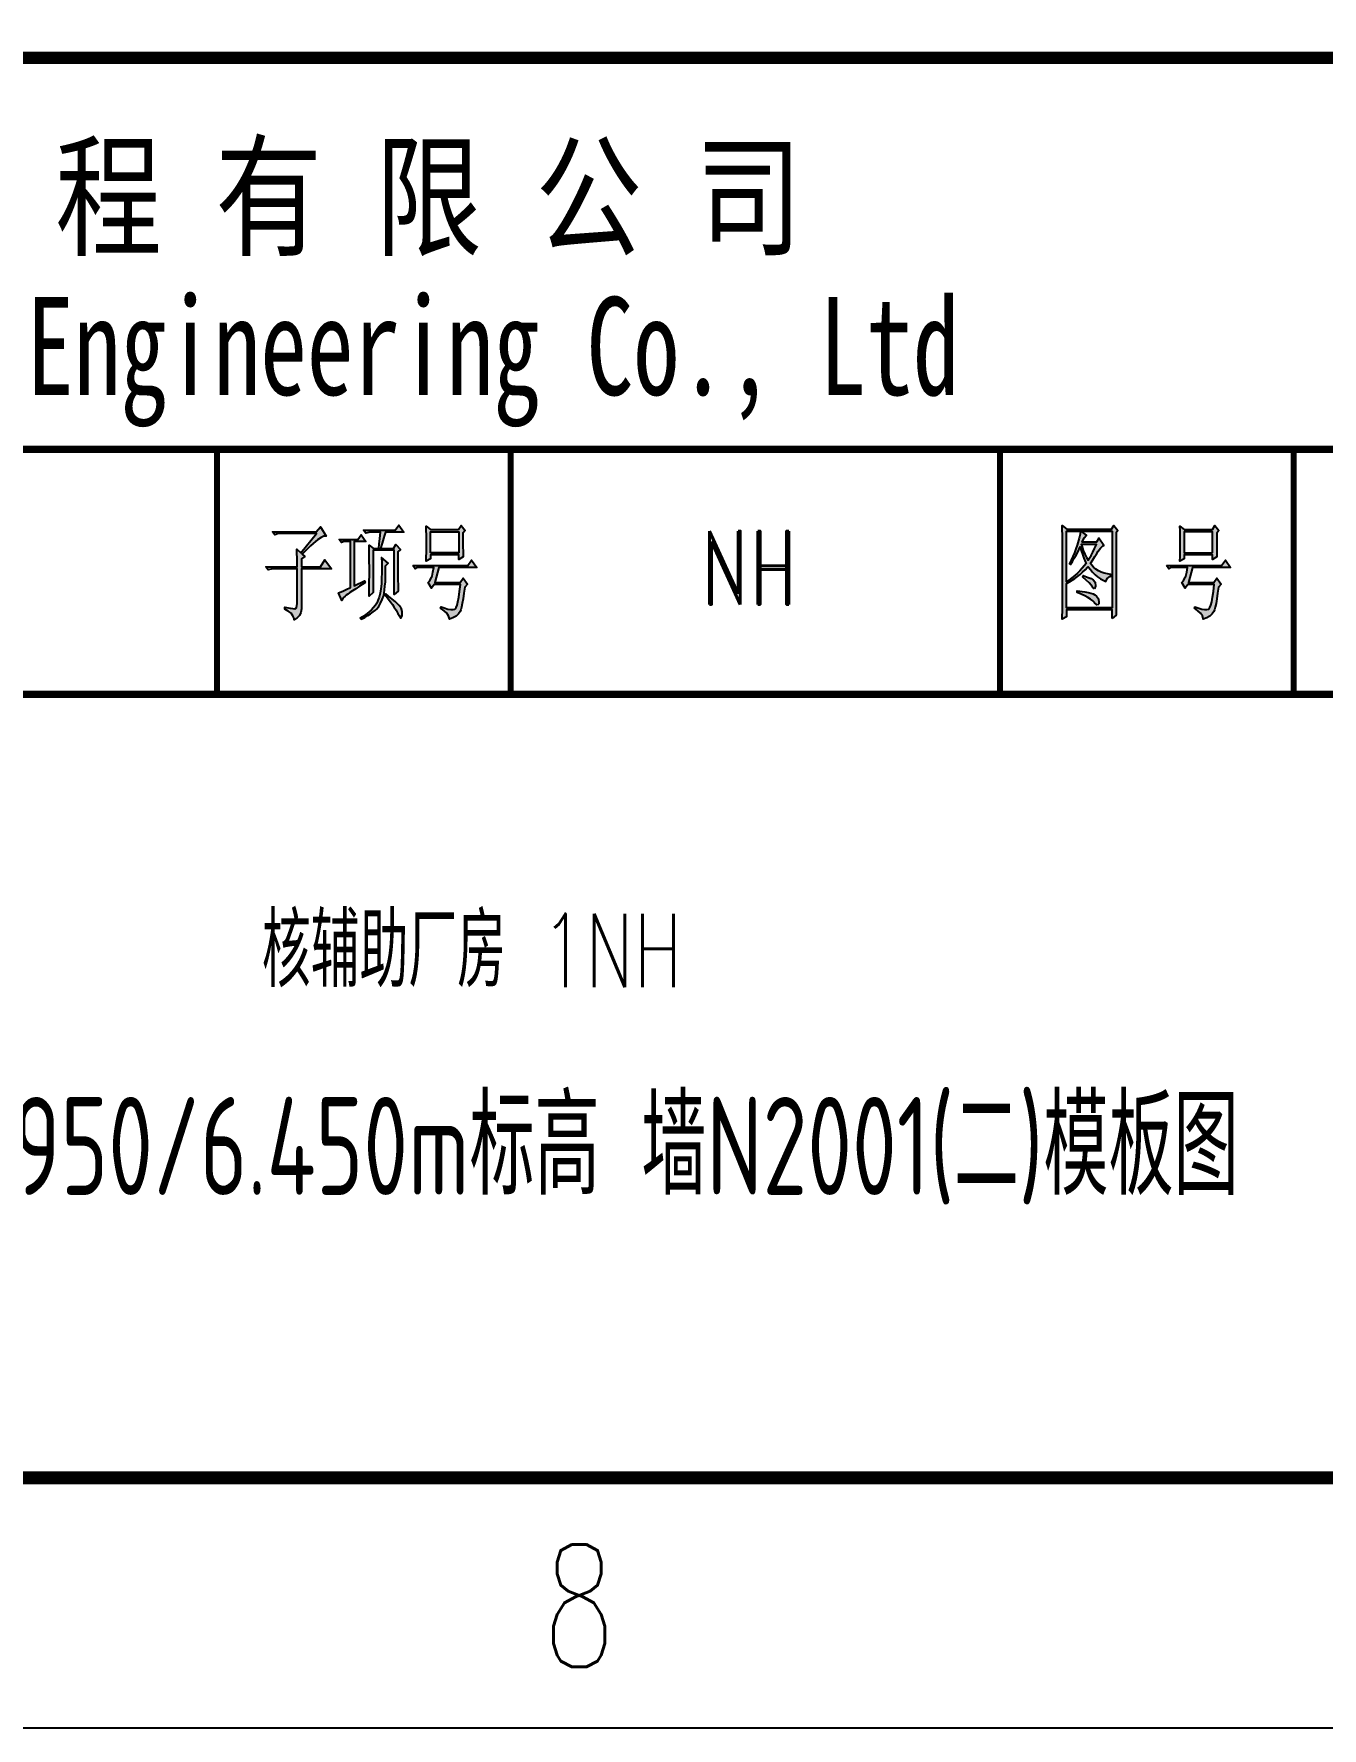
# Model space of a CAD drawing. Extents: x -383207 to 558143, y -95136 to 11777.
# Drawn here: x 324134 to 325450, y -93974 to -92243 of the extents above; entities that cross this region are included whole.
import ezdxf

# ---------------------------------------------------------------- set-up
doc = ezdxf.new("R2010")
doc.units = 0
doc.linetypes.add('CONTINOUS', pattern=[0])
doc.layers.get('0').update_dxf_attribs({"linetype": 'CONTINUOUS'})
for name, color, linetype in [('1', 7, 'CONTINUOUS'), ('B版云线202106', 2, 'CONTINUOUS'), ('TK', 4, 'CONTINUOUS'), ('图框', 4, 'CONTINOUS')]:
    doc.layers.add(name, color=color, linetype=linetype)
doc.styles.add('HZ', font='TXT.shx', dxfattribs={"width": 0.7, "bigfont": 'hz.shx'})
doc.styles.add('RH', font='romans.shx', dxfattribs={"width": 0.7, "bigfont": 'hz.shx'})
doc.styles.add('romand', font='romand.shx', dxfattribs={"width": 0.7, "height": 200, "bigfont": 'OCHINESE.shx'})
doc.styles.add('TSSD_Dimension', font='Tssdeng.shx', dxfattribs={"width": 0.7, "bigfont": 'tssdchn.shx'})
doc.styles.add('宋体', font='', dxfattribs={"width": 0.7})
doc.styles.get('宋体').set_extended_font_data('SimSun')

# ---------------------------------------------------------------- blocks, each defined once
blk = doc.blocks.new('tk2')
blk.add_lwpolyline([(90149.9, -526033.4), (118997.9, -526033.4), (118997.9, -546558.4), (90149.9, -546558.4)], close=True)
at = {"color": 4, "flags": 128}
blk.add_lwpolyline([(119249.9, -546808.4), (89524.9, -546808.4)], dxfattribs=at)
at = {"color": 0, "style": 'HZ', "width": 0.7}
blk.add_text('8', height=125, dxfattribs=at).set_placement((117180.3, -546745.9))

msp = doc.modelspace()

# ---------------------------------------------------------------- hatches: boundary and pattern name
at = {"layer": '1'}
h = msp.add_hatch(color=2, dxfattribs=at)
h.paths.add_polyline_path([(324407.8, -92830.1), (324407.8, -92789.1), (324438.4, -92789.1), (324431.6, -92779.9), (324427, -92787.1), (324407.8, -92787.1), (324407.8, -92779.1), (324411, -92776.6), (324408.4, -92774.1), (324411.4, -92771.1), (324414.3, -92768.3), (324417, -92765.7), (324419.5, -92763.5), (324421.9, -92761.4), (324424, -92759.6), (324427.7, -92757.1), (324430.6, -92755.9), (324432.8, -92755.8), (324427, -92746.2), (324422.8, -92751.3), (324378, -92751.3), (324380.4, -92754.6), (324383.2, -92753.6), (324386.2, -92753.3), (324423.2, -92753.3), (324407.2, -92772.8), (324403, -92769.2), (324403.4, -92782.3), (324403.4, -92787.1), (324371.2, -92787.1), (324373.6, -92790.4), (324376.6, -92789.4), (324379.4, -92789.1), (324403.4, -92789.1), (324403.4, -92824.5), (324402.7, -92828.9), (324401, -92830), (324399, -92829.8), (324396.1, -92829.4), (324392.3, -92828.7), (324390.6, -92828.3), (324390.6, -92830.3), (324394.2, -92832.4), (324397.1, -92834.6), (324399, -92837.2), (324400.1, -92840), (324400.2, -92841.3), (324403.4, -92839.4), (324405.7, -92836.9), (324407.2, -92833.8)])
h.paths.add_polyline_path([(324480.9, -92770.3), (324502.4, -92770.3), (324502.4, -92815.4), (324506.5, -92812.1), (324506.4, -92807.5), (324506.2, -92798.7), (324506.2, -92772), (324508.9, -92769.5), (324504.2, -92764.2), (324501.6, -92768.3), (324488.4, -92768.3), (324490.1, -92762.9), (324491.5, -92758.4), (324492.7, -92754.7), (324493.6, -92751.8), (324493.7, -92751.6), (324512.4, -92751.6), (324507.1, -92744.5), (324503.3, -92749.6), (324471.2, -92749.6), (324473.6, -92752.9), (324476.5, -92752), (324479.4, -92751.6), (324488.4, -92751.6), (324488.2, -92754.7), (324487.8, -92758.7), (324487.2, -92763.7), (324486.7, -92768.3), (324481.2, -92768.3), (324476.8, -92765), (324476.9, -92769.2), (324477, -92773.4), (324477, -92782.3), (324477.1, -92786.9), (324477.1, -92796.5), (324477, -92801.4), (324477, -92805.9), (324476.9, -92810.2), (324476.9, -92814.2), (324476.8, -92817.1), (324480.9, -92813.3)])
h.paths.add_polyline_path([(324467.1, -92807), (324471.4, -92804.1), (324472.7, -92803.3), (324472.2, -92801.6), (324461.6, -92806.6), (324461.6, -92761.2), (324473.3, -92761.2), (324468.6, -92754.6), (324465.2, -92759.1), (324446.2, -92759.1), (324448.6, -92762.4), (324451.4, -92761.4), (324454.4, -92761.2), (324457.8, -92761.2), (324457.8, -92808.3), (324453.3, -92810.4), (324449.9, -92812), (324447.3, -92813), (324445.6, -92813.6), (324445.4, -92813.7), (324448.8, -92821.6), (324450.3, -92819), (324452.4, -92817.1), (324453.4, -92816.2), (324455.1, -92815), (324457.2, -92813.5), (324459.9, -92811.6), (324463.3, -92809.5)])
h.paths.add_polyline_path([(324491.7, -92816.6), (324492.2, -92814), (324492.7, -92810.7), (324493, -92806.9), (324493.4, -92802.4), (324493.5, -92797.4), (324493.6, -92791.9), (324493.7, -92786.2), (324496.3, -92783.3), (324489.6, -92777.8), (324489.7, -92782.6), (324489.7, -92791.6), (324489.5, -92800.3), (324489.3, -92804.5), (324488.9, -92809.6), (324488, -92814.1), (324487.1, -92818.1), (324485.8, -92821.7), (324484.7, -92824.2), (324483.2, -92826.4), (324481.4, -92828.7), (324479.2, -92831.1), (324476.4, -92833.4), (324473.3, -92835.8), (324469.9, -92838.2), (324467.8, -92839.6), (324468.6, -92840.8), (324472.3, -92838.9), (324475.5, -92837), (324478.3, -92835.1), (324480.9, -92833.3), (324483.2, -92831.4), (324484.4, -92830.3), (324486.7, -92827.6), (324488.6, -92824.4), (324490.3, -92820.7)])
h.paths.add_polyline_path([(324503.3, -92822.6), (324500.4, -92820.1), (324496.7, -92817.2), (324494, -92814.9), (324493.4, -92816.2), (324496.2, -92819.9), (324498.7, -92823.1), (324500.7, -92825.8), (324502.2, -92827.9), (324504.3, -92831.3), (324506.2, -92834.7), (324507.4, -92837), (324509.3, -92839.6), (324510.6, -92837.1), (324510.7, -92832.8), (324509.4, -92829.2), (324508.9, -92828.3), (324507.6, -92826.8), (324505.8, -92824.9)])
h.paths.add_polyline_path([(324572.7, -92767), (324572.7, -92752.9), (324575, -92749.9), (324570.9, -92745), (324568.3, -92749.1), (324539.5, -92749.1), (324535.1, -92745.8), (324535.2, -92750.1), (324535.4, -92754.5), (324535.4, -92772.5), (324535.2, -92776.9), (324535.1, -92781), (324535.1, -92781.3), (324539.5, -92779.1), (324539.5, -92775), (324568.6, -92775), (324568.6, -92779.6), (324573, -92777), (324572.8, -92774.6), (324572.8, -92771.3)])
h.paths.add_polyline_path([(324539.5, -92751.3), (324568.6, -92751.3), (324568.6, -92772.8), (324539.5, -92772.8)], flags=16)
h.paths.add_polyline_path([(324547.9, -92787.9), (324586.7, -92787.9), (324581.4, -92780.4), (324577.7, -92785.8), (324521.4, -92785.8), (324523.7, -92789.1), (324526.3, -92787.9), (324542.9, -92787.9), (324542, -92792.6), (324541.1, -92796.7), (324540.6, -92797.9), (324538.7, -92801.5), (324537.1, -92803.3), (324540.6, -92809.1), (324543.3, -92805.3), (324570.1, -92805.3), (324569.3, -92812.3), (324568.4, -92818.1), (324567.6, -92822.8), (324566.7, -92826.4), (324565.7, -92828.8), (324564.8, -92830.2), (324564.5, -92830.3), (324562.8, -92830.9), (324560.3, -92830.9), (324557.3, -92830.3), (324553.5, -92829.2), (324550.3, -92827.9), (324549.9, -92829.5), (324553.5, -92832), (324556.2, -92834.6), (324558, -92837.3), (324559, -92840.2), (324559, -92840.8), (324562.5, -92839.4), (324565.1, -92837.9), (324565.7, -92837.5), (324568.1, -92835.2), (324569.7, -92832.8), (324570.5, -92831.2), (324571.2, -92828.4), (324572, -92824.8), (324572.8, -92819.9), (324573.7, -92814.1), (324574.5, -92807.8), (324577.3, -92805), (324573, -92798.7), (324569.7, -92803.3), (324543.8, -92803.3)])
h = msp.add_hatch(color=2, dxfattribs=at)
h.paths.add_polyline_path([(325239.9, -92823.5), (325239.9, -92752.4), (325241.6, -92749.9), (325237.6, -92745), (325235.2, -92748.8), (325189.5, -92748.8), (325184.8, -92745), (325185, -92749.7), (325185.1, -92754.2), (325185.1, -92832.7), (325185, -92837.1), (325184.8, -92840.8), (325189.2, -92838.3), (325189.2, -92831.2), (325235.8, -92831.2), (325235.8, -92840), (325240.2, -92836.6), (325240, -92832.5), (325240, -92828.1)])
h.paths.add_polyline_path([(325189.2, -92804.1), (325192.2, -92802.6), (325195, -92800.9), (325197.9, -92799.2), (325200.6, -92797.1), (325203.2, -92795), (325205.8, -92792.6), (325208.4, -92790.1), (325210.9, -92787.5), (325211.3, -92787.1), (325213.7, -92790), (325216, -92792.8), (325218.5, -92795.2), (325221.1, -92797.4), (325223.9, -92799.3), (325226.8, -92800.8), (325229.4, -92802), (325230.7, -92799.2), (325233.5, -92797.1), (325234.7, -92796.7), (325234.7, -92795), (325231.1, -92794.5), (325227.9, -92793.8), (325224.8, -92792.8), (325222, -92791.3), (325219.4, -92789.7), (325217, -92787.5), (325214.7, -92785.2), (325213.7, -92783.7), (325216.2, -92779.9), (325218.3, -92776.5), (325220.2, -92773.4), (325221.5, -92771.2), (325223.9, -92768), (325226.4, -92765.8), (325227.4, -92765.4), (325222.4, -92757.9), (325219.8, -92762), (325205.2, -92762), (325206.9, -92758.4), (325207.5, -92757.4), (325209.9, -92754.9), (325204.3, -92750.8), (325235.8, -92750.8), (325235.8, -92829.2), (325189.2, -92829.2)], flags=16)
h.paths.add_polyline_path([(325200.3, -92813.3), (325200.3, -92811.6), (325208.1, -92812.8), (325211.4, -92813.5), (325214.1, -92814.2), (325216.5, -92814.9), (325218.3, -92815.8), (325219.9, -92817.1), (325222, -92820), (325222.4, -92823.7), (325222.2, -92825.1), (325220.9, -92826.4), (325218.3, -92824.2), (325217.8, -92823.5), (325216.2, -92821.9), (325213.9, -92820.3), (325211.2, -92818.6), (325208.1, -92816.8), (325204.4, -92815)], flags=0)
h.paths.add_polyline_path([(325189.2, -92802.5), (325189.2, -92750.8), (325203.7, -92750.8), (325203.3, -92753.9), (325202.4, -92757.9), (325201, -92762.8), (325200.3, -92765), (325199, -92768.9), (325197.4, -92772.8), (325195.9, -92776.6), (325194.2, -92780.4), (325192.4, -92784.1), (325193.3, -92784.9), (325195.3, -92781.8), (325197.3, -92778.5), (325199.2, -92775.1), (325201.1, -92771.4), (325202.8, -92767.6), (325203.2, -92766.7), (325204.2, -92770.5), (325205.5, -92774.4), (325207, -92778.3), (325208.7, -92782.3), (325209.3, -92783.7), (325207.4, -92786.2), (325205.2, -92788.7), (325202.9, -92791.2), (325200.4, -92793.7), (325197.7, -92796.1), (325194.8, -92798.3), (325191.7, -92800.7)], flags=16)
h.paths.add_polyline_path([(325206.1, -92797.9), (325206.4, -92796.2), (325208.1, -92796.7), (325211.6, -92798), (325214.5, -92799.2), (325216.6, -92800.3), (325218.6, -92803), (325218.9, -92807), (325217.9, -92809.7), (325216, -92807.8), (325214.5, -92805.9), (325212.4, -92803.5), (325209.5, -92800.9)], flags=0)
h.paths.add_polyline_path([(325211.3, -92780.4), (325209.7, -92777.7), (325208.1, -92774.4), (325206.5, -92770.5), (325204.9, -92765.8), (325204.3, -92764.2), (325219.8, -92764.2), (325218, -92768.3), (325216.2, -92772.1), (325214.4, -92775.6), (325212.5, -92778.8)], flags=16)
h.paths.add_polyline_path([(325342.8, -92767), (325342.8, -92752.9), (325345.1, -92749.9), (325341, -92745), (325338.4, -92749.1), (325309.6, -92749.1), (325305.2, -92745.8), (325305.3, -92750.1), (325305.4, -92754.5), (325305.4, -92772.5), (325305.3, -92776.9), (325305.2, -92781), (325305.2, -92781.3), (325309.6, -92779.1), (325309.6, -92775), (325338.6, -92775), (325338.6, -92779.6), (325343, -92777), (325342.9, -92774.6), (325342.9, -92771.3)])
h.paths.add_polyline_path([(325309.6, -92751.3), (325338.6, -92751.3), (325338.6, -92772.8), (325309.6, -92772.8)], flags=16)
h.paths.add_polyline_path([(325318, -92787.9), (325356.8, -92787.9), (325351.6, -92780.4), (325347.8, -92785.8), (325291.5, -92785.8), (325293.8, -92789.1), (325296.4, -92787.9), (325313, -92787.9), (325312.1, -92792.6), (325311.1, -92796.7), (325310.7, -92797.9), (325308.8, -92801.5), (325307.2, -92803.3), (325310.7, -92809.1), (325313.4, -92805.3), (325340.2, -92805.3), (325339.4, -92812.3), (325338.5, -92818.1), (325337.7, -92822.8), (325336.8, -92826.4), (325335.8, -92828.8), (325334.8, -92830.3), (325332.8, -92830.9), (325330.3, -92830.9), (325327.4, -92830.3), (325323.6, -92829.2), (325320.4, -92827.9), (325320, -92829.5), (325323.6, -92832), (325326.3, -92834.6), (325328.1, -92837.3), (325329, -92840.2), (325329, -92840.8), (325332.6, -92839.4), (325335.2, -92837.9), (325335.8, -92837.5), (325338.2, -92835.2), (325339.8, -92832.8), (325340.5, -92831.2), (325341.3, -92828.4), (325342.1, -92824.8), (325342.9, -92819.9), (325343.7, -92814.1), (325344.6, -92807.8), (325347.4, -92805), (325343, -92798.7), (325339.8, -92803.3), (325314, -92803.3)])

# ---------------------------------------------------------------- linework, layer by layer
msp.add_lwpolyline([(296998.5, -72948.5), (326723.5, -72948.5), (326723.5, -93973.5), (296998.5, -93973.5)], close=True)
at = {"layer": '1', "color": 2}
msp.add_line((326471.5, -93717.3), (321971.3, -93717.3), dxfattribs=at)
msp.add_line((326471.5, -93717.3), (321971.3, -93717.3), dxfattribs=at)
at = {"layer": '1', "color": 2, "const_width": 12.5}
for points in [[(321971.3, -93717.3), (326471.5, -93717.3), (326471.5, -90423.1), (321971.3, -90423.1)], [(321971.3, -92267.2), (326471.5, -92267.2), (326471.5, -93717.3), (321971.3, -93717.3)]]:
    msp.add_lwpolyline(points, close=True, dxfattribs=at)
at = {"layer": '1', "color": 2}
for points, const_width in [([(321971.3, -92667.2), (326471.5, -92667.2)], 7.5), ([(324321.4, -92667.2), (324321.4, -92917.3)], 6.25), ([(324621.4, -92667.2), (324621.4, -92917.3)], 6.25), ([(325121.4, -92667.2), (325121.4, -92917.3)], 6.25), ([(325421.4, -92667.2), (325421.4, -92917.3)], 6.25), ([(323521.3, -92917.3), (326471.5, -92917.3)], 7.5)]:
    msp.add_lwpolyline(points, dxfattribs=dict(at, const_width=const_width))
for points in [[(324424, -92759.6), (324421.9, -92761.4), (324419.5, -92763.5), (324417, -92765.7), (324414.3, -92768.3), (324411.4, -92771.1), (324408.4, -92774.1), (324411, -92776.6), (324407.8, -92779.1), (324407.8, -92787.1), (324427, -92787.1), (324431.6, -92779.9), (324438.4, -92789.1), (324407.8, -92789.1), (324407.8, -92830.1), (324407.2, -92833.8), (324405.7, -92836.9), (324403.4, -92839.4), (324400.2, -92841.3), (324400.1, -92840), (324399, -92837.2), (324397.1, -92834.6), (324394.2, -92832.4), (324390.6, -92830.3), (324390.6, -92828.3), (324392.3, -92828.7), (324396.1, -92829.4), (324399, -92829.8), (324401, -92830), (324402.7, -92828.9), (324403.4, -92824.5), (324403.4, -92789.1), (324379.4, -92789.1), (324376.6, -92789.4), (324373.6, -92790.4), (324371.2, -92787.1), (324403.4, -92787.1), (324403.4, -92782.3), (324403, -92769.2), (324407.2, -92772.8), (324423.2, -92753.3), (324386.2, -92753.3), (324383.2, -92753.6), (324380.4, -92754.6), (324378, -92751.3), (324422.8, -92751.3), (324427, -92746.2), (324432.8, -92755.8), (324430.6, -92755.9), (324427.7, -92757.1)], [(324476.9, -92810.2), (324477, -92805.9), (324477, -92801.4), (324477.1, -92796.5), (324477.1, -92786.9), (324477, -92782.3), (324477, -92773.4), (324476.9, -92769.2), (324476.8, -92765), (324481.2, -92768.3), (324486.7, -92768.3), (324487.2, -92763.7), (324487.8, -92758.7), (324488.2, -92754.7), (324488.4, -92751.6), (324479.4, -92751.6), (324476.5, -92752), (324473.6, -92752.9), (324471.2, -92749.6), (324503.3, -92749.6), (324507.1, -92744.5), (324512.4, -92751.6), (324493.7, -92751.6), (324493.6, -92751.8), (324492.7, -92754.7), (324491.5, -92758.4), (324490.1, -92762.9), (324488.4, -92768.3), (324501.6, -92768.3), (324504.2, -92764.2), (324508.9, -92769.5), (324506.2, -92772), (324506.2, -92798.7), (324506.4, -92807.5), (324506.5, -92812.1), (324502.4, -92815.4), (324502.4, -92770.3), (324480.9, -92770.3), (324480.9, -92813.3), (324476.8, -92817.1), (324476.9, -92814.2)], [(324568.3, -92749.1), (324570.9, -92745), (324575, -92749.9), (324572.7, -92752.9), (324572.7, -92767), (324572.8, -92771.3), (324572.8, -92774.6), (324573, -92777), (324568.6, -92779.6), (324568.6, -92775), (324539.5, -92775), (324539.5, -92779.1), (324535.1, -92781.3), (324535.1, -92781), (324535.2, -92776.9), (324535.4, -92772.5), (324535.4, -92754.5), (324535.2, -92750.1), (324535.1, -92745.8), (324539.5, -92749.1)], [(324539.5, -92772.8), (324539.5, -92751.3), (324568.6, -92751.3), (324568.6, -92772.8)], [(325235.8, -92840), (325235.8, -92831.2), (325189.2, -92831.2), (325189.2, -92838.3), (325184.8, -92840.8), (325185, -92837.1), (325185.1, -92832.7), (325185.1, -92754.2), (325185, -92749.7), (325184.8, -92745), (325189.5, -92748.8), (325235.2, -92748.8), (325237.6, -92745), (325241.6, -92749.9), (325239.9, -92752.4), (325239.9, -92823.5), (325240, -92828.1), (325240, -92832.5), (325240.2, -92836.6)], [(325221.1, -92797.4), (325223.9, -92799.3), (325226.8, -92800.8), (325229.4, -92802), (325230.7, -92799.2), (325233.5, -92797.1), (325234.7, -92796.7), (325234.7, -92795), (325231.1, -92794.5), (325227.9, -92793.8), (325224.8, -92792.8), (325222, -92791.3), (325219.4, -92789.7), (325217, -92787.5), (325214.7, -92785.2), (325213.7, -92783.7), (325216.2, -92779.9), (325218.3, -92776.5), (325220.2, -92773.4), (325221.5, -92771.2), (325223.9, -92768), (325226.4, -92765.8), (325227.4, -92765.4), (325222.4, -92757.9), (325219.8, -92762), (325205.2, -92762), (325206.9, -92758.4), (325207.5, -92757.4), (325209.9, -92754.9), (325204.3, -92750.8), (325235.8, -92750.8), (325235.8, -92829.2), (325189.2, -92829.2), (325189.2, -92804.1), (325192.2, -92802.6), (325195, -92800.9), (325197.9, -92799.2), (325200.6, -92797.1), (325203.2, -92795), (325205.8, -92792.6), (325208.4, -92790.1), (325210.9, -92787.5), (325211.3, -92787.1), (325213.7, -92790), (325216, -92792.8), (325218.5, -92795.2)], [(325204.2, -92770.5), (325205.5, -92774.4), (325207, -92778.3), (325208.7, -92782.3), (325209.3, -92783.7), (325207.4, -92786.2), (325205.2, -92788.7), (325202.9, -92791.2), (325200.4, -92793.7), (325197.7, -92796.1), (325194.8, -92798.3), (325191.7, -92800.7), (325189.2, -92802.5), (325189.2, -92750.8), (325203.7, -92750.8), (325203.3, -92753.9), (325202.4, -92757.9), (325201, -92762.8), (325200.3, -92765), (325199, -92768.9), (325197.4, -92772.8), (325195.9, -92776.6), (325194.2, -92780.4), (325192.4, -92784.1), (325193.3, -92784.9), (325195.3, -92781.8), (325197.3, -92778.5), (325199.2, -92775.1), (325201.1, -92771.4), (325202.8, -92767.6), (325203.2, -92766.7)], [(325338.4, -92749.1), (325341, -92745), (325345.1, -92749.9), (325342.8, -92752.9), (325342.8, -92767), (325342.9, -92771.3), (325342.9, -92774.6), (325343, -92777), (325338.6, -92779.6), (325338.6, -92775), (325309.6, -92775), (325309.6, -92779.1), (325305.2, -92781.3), (325305.2, -92781), (325305.3, -92776.9), (325305.4, -92772.5), (325305.4, -92754.5), (325305.3, -92750.1), (325305.2, -92745.8), (325309.6, -92749.1)], [(325338.6, -92772.8), (325338.6, -92751.3), (325309.6, -92751.3), (325309.6, -92772.8)], [(324452.4, -92817.1), (324450.3, -92819), (324448.8, -92821.6), (324445.4, -92813.7), (324445.6, -92813.6), (324447.3, -92813), (324449.9, -92812), (324453.3, -92810.4), (324457.8, -92808.3), (324457.8, -92761.2), (324454.4, -92761.2), (324451.4, -92761.4), (324448.6, -92762.4), (324446.2, -92759.1), (324465.2, -92759.1), (324468.6, -92754.6), (324473.3, -92761.2), (324461.6, -92761.2), (324461.6, -92806.6), (324472.2, -92801.6), (324472.7, -92803.3), (324471.4, -92804.1), (324467.1, -92807), (324463.3, -92809.5), (324459.9, -92811.6), (324457.2, -92813.5), (324455.1, -92815), (324453.4, -92816.2)], [(325212.5, -92778.8), (325214.4, -92775.6), (325216.2, -92772.1), (325218, -92768.3), (325219.8, -92764.2), (325204.3, -92764.2), (325204.9, -92765.8), (325206.5, -92770.5), (325208.1, -92774.4), (325209.7, -92777.7), (325211.3, -92780.4)], [(324484.4, -92830.3), (324486.7, -92827.6), (324488.6, -92824.4), (324490.3, -92820.7), (324491.7, -92816.6), (324492.2, -92814), (324492.7, -92810.7), (324493, -92806.9), (324493.4, -92802.4), (324493.5, -92797.4), (324493.6, -92791.9), (324493.7, -92786.2), (324496.3, -92783.3), (324489.6, -92777.8), (324489.7, -92782.6), (324489.7, -92791.6), (324489.5, -92800.3), (324489.3, -92804.5), (324488.9, -92809.6), (324488, -92814.1), (324487.1, -92818.1), (324485.8, -92821.7), (324484.7, -92824.2), (324483.2, -92826.4), (324481.4, -92828.7), (324479.2, -92831.1), (324476.4, -92833.4), (324473.3, -92835.8), (324469.9, -92838.2), (324467.8, -92839.6), (324468.6, -92840.8), (324472.3, -92838.9), (324475.5, -92837), (324478.3, -92835.1), (324480.9, -92833.3), (324483.2, -92831.4)], [(324521.4, -92785.8), (324577.7, -92785.8), (324581.4, -92780.4), (324586.7, -92787.9), (324547.9, -92787.9), (324543.8, -92803.3), (324569.7, -92803.3), (324573, -92798.7), (324577.3, -92805), (324574.5, -92807.8), (324573.7, -92814.1), (324572.8, -92819.9), (324572, -92824.8), (324571.2, -92828.4), (324570.5, -92831.2), (324569.7, -92832.8), (324568.1, -92835.2), (324565.7, -92837.5), (324565.1, -92837.9), (324562.5, -92839.4), (324559, -92840.8), (324559, -92840.2), (324558, -92837.3), (324556.2, -92834.6), (324553.5, -92832), (324549.9, -92829.5), (324550.3, -92827.9), (324553.5, -92829.2), (324557.3, -92830.3), (324560.3, -92830.9), (324562.8, -92830.9), (324564.5, -92830.3), (324564.8, -92830.2), (324565.7, -92828.8), (324566.7, -92826.4), (324567.6, -92822.8), (324568.4, -92818.1), (324569.3, -92812.3), (324570.1, -92805.3), (324543.3, -92805.3), (324540.6, -92809.1), (324537.1, -92803.3), (324538.7, -92801.5), (324540.6, -92797.9), (324541.1, -92796.7), (324542, -92792.6), (324542.9, -92787.9), (324526.3, -92787.9), (324523.7, -92789.1)], [(325291.5, -92785.8), (325347.8, -92785.8), (325351.6, -92780.4), (325356.8, -92787.9), (325318, -92787.9), (325314, -92803.3), (325339.8, -92803.3), (325343, -92798.7), (325347.4, -92805), (325344.6, -92807.8), (325343.7, -92814.1), (325342.9, -92819.9), (325342.1, -92824.8), (325341.3, -92828.4), (325340.5, -92831.2), (325339.8, -92832.8), (325338.2, -92835.2), (325335.8, -92837.5), (325335.2, -92837.9), (325332.6, -92839.4), (325329, -92840.8), (325329, -92840.2), (325328.1, -92837.3), (325326.3, -92834.6), (325323.6, -92832), (325320, -92829.5), (325320.4, -92827.9), (325323.6, -92829.2), (325327.4, -92830.3), (325330.3, -92830.9), (325332.8, -92830.9), (325334.6, -92830.3), (325334.9, -92830.2), (325335.8, -92828.8), (325336.8, -92826.4), (325337.7, -92822.8), (325338.5, -92818.1), (325339.4, -92812.3), (325340.2, -92805.3), (325313.4, -92805.3), (325310.7, -92809.1), (325307.2, -92803.3), (325308.8, -92801.5), (325310.7, -92797.9), (325311.1, -92796.7), (325312.1, -92792.6), (325313, -92787.9), (325296.4, -92787.9), (325293.8, -92789.1)], [(325217.9, -92809.7), (325216, -92807.8), (325214.5, -92805.9), (325212.4, -92803.5), (325209.5, -92800.9), (325206.1, -92797.9), (325206.4, -92796.2), (325208.1, -92796.7), (325211.6, -92798), (325214.5, -92799.2), (325216.6, -92800.3), (325218.6, -92803), (325218.9, -92807)], [(324498.7, -92823.1), (324500.7, -92825.8), (324502.2, -92827.9), (324504.3, -92831.3), (324506.2, -92834.7), (324507.4, -92837), (324509.3, -92839.6), (324510.6, -92837.1), (324510.6, -92837), (324510.7, -92832.8), (324509.4, -92829.2), (324508.9, -92828.3), (324507.6, -92826.8), (324505.8, -92824.9), (324503.3, -92822.6), (324500.4, -92820.1), (324496.7, -92817.2), (324494, -92814.9), (324493.4, -92816.2), (324496.2, -92819.9)], [(325220.9, -92826.4), (325218.3, -92824.2), (325217.8, -92823.5), (325216.2, -92821.9), (325213.9, -92820.3), (325211.2, -92818.6), (325208.1, -92816.8), (325204.4, -92815), (325200.3, -92813.3), (325200.3, -92811.6), (325208.1, -92812.8), (325211.4, -92813.5), (325214.1, -92814.2), (325216.5, -92814.9), (325218.3, -92815.8), (325219.9, -92817.1), (325222, -92820), (325222.4, -92823.7), (325222.2, -92825.1)]]:
    msp.add_lwpolyline(points, close=True, dxfattribs=at)
at = {"layer": '图框', "color": 2}
msp.add_line((326471.5, -93717.3), (321971.3, -93717.3), dxfattribs=at)

# ---------------------------------------------------------------- block references
at = {"layer": 'B版云线202106'}
msp.add_blockref('tk2', (207473.6, 452834.9), dxfattribs=at)

# ---------------------------------------------------------------- texts
at = {"layer": '1', "color": 2, "style": '宋体'}
for s, width, p in [('中 国 核 电 工 程 有 限 公 司', 0.8, (323338.3, -92459)), ('China Nuclear Power Engineering Co., Ltd', 0.7, (323175, -92611.6))]:
    msp.add_text(s, height=100.005, dxfattribs=dict(at, width=width)).set_placement(p)
at = {"layer": 'TK', "color": 2, "style": 'romand', "width": 0.7}
msp.add_text('NH', height=75, dxfattribs=at).set_placement((324815.5, -92825.6))
at = {"layer": 'TK', "color": 1, "width": 0.7}
for s, height, style, p in [('核辅助厂房 1NH ', 75, 'RH', (324367.3, -93216.6)), ('-0.050m~3.950/6.450m标高 墙N2001(二)模板图', 100.005, 'TSSD_Dimension', (323686.5, -93428.8))]:
    msp.add_text(s, height=height, dxfattribs=dict(at, style=style)).set_placement(p)

doc.saveas('drawing.dxf')
